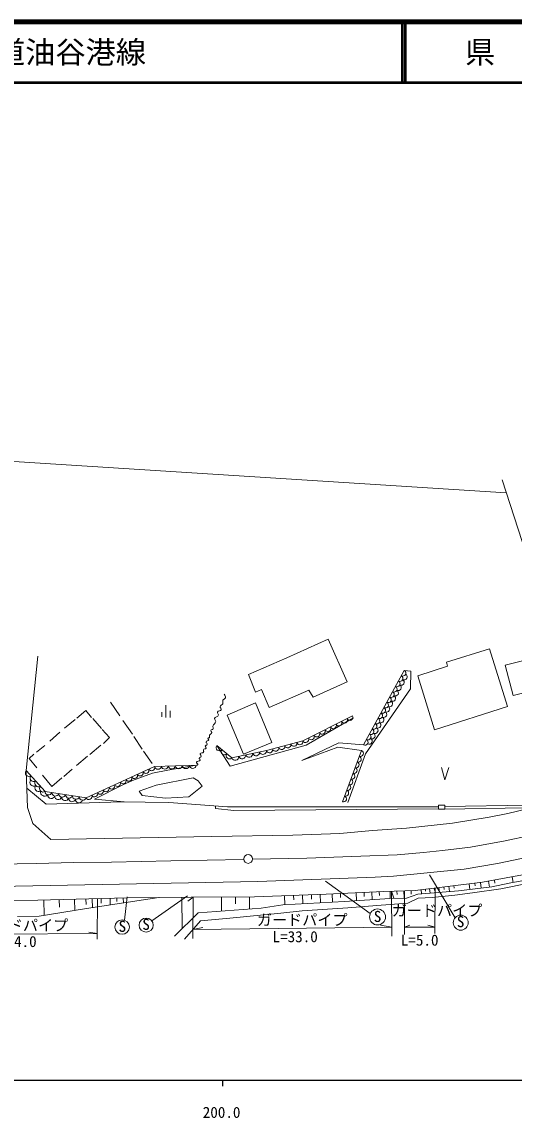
# Model space of a CAD drawing. Units: millimetres, scale not verified. Extents: x 40000 to 680000, y 20000 to 380000.
# Drawn here: x 234794 to 316255, y 198715 to 380000 of the extents above; entities that cross this region are included whole.
import ezdxf
from ezdxf.enums import TextEntityAlignment as Align

# ---------------------------------------------------------------- set-up
doc = ezdxf.new("R2010")
doc.units = ezdxf.units.MM
doc.header["$LTSCALE"] = 1000
doc.linetypes.add('CHAIN', pattern=[18.5, 12, -1.5, 3.5, -1.5])
for name, color, linetype, lineweight in [('M-BGD', 7, 'Continuous', 13), ('M-BMK', 2, 'CHAIN', 13), ('M-TTL', 2, 'Continuous', 140), ('M-TTL-BAND', 7, 'Continuous', 25), ('M-TTL-LINE', 7, 'Continuous', 50), ('M-TTL-TXT', 7, 'Continuous', 13)]:
    doc.layers.add(name, color=color, linetype=linetype, lineweight=lineweight)
doc.styles.add('ＭＳ ゴシック', font='')
doc.styles.get('ＭＳ ゴシック').set_extended_font_data('MS Gothic')

msp = doc.modelspace()

# ---------------------------------------------------------------- linework, layer by layer
at = {"layer": 'M-BGD'}
for p, q in [((314955, 302130), (173066, 311121)), ((323499, 275813), (314263, 304263)), ((278636, 274855), (285501, 277909)), ((285501, 277909), (288618, 270837)), ((305071, 274099), (312206, 276329)), ((312206, 276329), (315174, 266804)), ((323499, 275813), (314784, 273639)), ((237403, 275080), (235501, 256190)), ((272289, 272083), (278636, 274855)), ((305251, 273461), (305071, 274099)), ((273460, 269174), (272289, 272083)), ((291355, 260439), (298075, 272754)), ((298075, 272754), (299157, 272636)), ((299157, 272636), (299137, 269700)), ((300306, 271844), (305251, 273461)), ((314784, 273639), (316124, 268606)), ((288618, 270837), (282975, 268303)), ((303068, 262949), (300306, 271844)), ((316124, 268606), (324855, 270893)), ((274424, 269583), (273460, 269174)), ((275731, 266613), (274424, 269583)), ((282282, 269458), (275731, 266613)), ((282975, 268303), (282282, 269458)), ((299137, 269700), (291676, 258982)), ((249465, 267499), (251016, 265228)), ((258606, 264986), (258606, 267006)), ((268772, 265369), (273473, 267394)), ((273473, 267394), (276146, 260831)), ((315174, 266804), (303068, 262949)), ((243863, 264840), (245348, 266107)), ((245348, 266107), (246338, 264949)), ((246526, 264780), (247991, 263137)), ((257959, 265831), (257959, 265057)), ((259327, 266069), (259327, 264973)), ((271453, 258890), (268772, 265369)), ((281295, 261093), (289536, 265221)), ((281819, 260408), (289703, 264922)), ((241863, 263177), (243625, 264622)), ((248060, 262989), (249288, 261672)), ((251524, 264489), (253076, 262193)), ((239406, 261049), (241099, 262524)), ((249288, 261672), (248278, 260682)), ((253331, 261845), (254717, 259724)), ((275296, 259489), (281295, 261093)), ((237208, 259208), (238614, 260356)), ((247843, 260415), (246051, 258871)), ((254944, 259392), (256343, 257341)), ((267039, 260310), (269256, 256931)), ((267039, 260310), (269535, 258272)), ((269256, 256931), (281819, 260408)), ((269535, 258272), (275296, 259489)), ((276146, 260831), (271453, 258890)), ((281119, 257865), (287266, 260756)), ((287058, 260059), (281119, 257865)), ((290980, 259499), (287058, 260059)), ((287266, 260756), (291355, 260439)), ((287847, 251032), (290980, 259499)), ((236002, 258210), (236764, 258903)), ((237279, 256636), (236002, 258210)), ((245663, 258586), (243822, 257042)), ((291676, 258982), (288751, 250887)), ((235501, 256190), (235708, 250059)), ((235501, 256190), (238621, 252733)), ((243139, 256428), (241753, 255230)), ((245418, 251680), (256733, 256879)), ((253090, 254524), (256396, 255761)), ((256396, 255761), (258921, 256226)), ((256733, 256879), (263712, 257057)), ((258921, 256226), (263712, 257057)), ((304225, 256682), (304810, 254645)), ((304810, 254645), (305470, 256700)), ((239744, 253557), (238219, 255448)), ((241397, 254963), (239744, 253557)), ((246794, 251455), (251506, 253851)), ((251506, 253851), (253090, 254524)), ((263138, 255009), (257000, 253762)), ((263969, 254514), (263138, 255009)), ((264633, 253593), (263969, 254514)), ((235600, 253265), (238834, 250649)), ((238621, 252733), (245418, 251680)), ((257000, 253762), (254199, 252772)), ((254199, 252772), (254704, 252039)), ((254704, 252039), (258564, 251623)), ((262405, 251841), (264633, 253593)), ((238834, 250649), (251292, 251006)), ((251729, 250999), (246794, 251455)), ((251292, 251006), (259092, 250880)), ((258564, 251623), (262405, 251841)), ((259092, 250880), (268833, 250182)), ((266850, 249890), (266830, 250325)), ((268833, 250182), (303756, 250173)), ((303756, 250173), (303756, 250451)), ((303756, 250451), (304772, 250442)), ((304772, 250442), (304776, 249782)), ((304773, 250253), (318554, 250489)), ((315201, 249078), (321651, 250649)), ((235708, 250059), (236576, 247438)), ((269852, 249606), (266850, 249890)), ((303756, 249873), (269852, 249606)), ((303756, 249791), (303756, 250173)), ((304776, 249782), (303756, 249791)), ((304776, 249782), (318083, 250031)), ((306039, 247489), (312142, 248484)), ((312142, 248484), (315201, 249078)), ((236576, 247438), (239576, 244775)), ((292794, 246257), (298451, 246672)), ((298451, 246672), (306039, 247489)), ((239576, 244775), (266211, 245262)), ((266211, 245262), (279619, 245507)), ((279619, 245507), (287433, 245781)), ((287433, 245781), (292794, 246257)), ((313492, 240817), (320107, 242198)), ((296297, 238745), (308012, 239881)), ((308012, 239881), (313492, 240817)), ((222930, 236853), (273867, 237832)), ((273867, 237832), (293279, 238534)), ((285035, 237892), (292448, 232530)), ((293279, 238534), (296297, 238745)), ((299870, 236372), (311022, 237723)), ((302278, 238934), (306495, 231851)), ((309740, 237568), (309797, 237100)), ((310675, 237681), (310789, 236741)), ((311022, 237723), (318847, 239149)), ((312006, 237902), (312187, 236907)), ((312551, 236950), (315417, 237559)), ((313001, 238084), (313092, 237586)), ((318696, 237581), (314053, 236641)), ((315417, 237559), (320599, 238509)), ((315941, 238619), (316111, 237686)), ((273264, 235297), (285125, 235763)), ((284150, 235725), (284205, 234320)), ((285125, 235763), (294718, 236164)), ((286125, 235805), (286182, 234428)), ((287502, 235862), (287530, 235174)), ((290121, 235972), (290175, 234673)), ((291420, 236026), (291447, 235377)), ((292719, 236080), (292770, 234850)), ((293949, 236132), (293975, 235517)), ((294718, 236164), (299870, 236372)), ((295717, 236204), (295764, 235051)), ((296016, 228814), (295980, 236215)), ((295980, 236215), (296378, 235064)), ((296870, 236251), (296894, 235674)), ((298023, 236297), (298072, 235100)), ((298126, 229072), (298119, 236301)), ((298474, 235109), (300345, 235733)), ((299220, 236346), (299245, 235747)), ((300345, 235733), (307042, 236297)), ((300863, 236492), (300949, 235784)), ((301572, 236578), (301615, 236224)), ((302280, 236664), (302372, 235903)), ((303041, 236756), (303087, 236376)), ((303159, 229254), (303203, 236776)), ((303801, 236848), (303900, 236032)), ((304617, 236947), (304666, 236539)), ((305433, 237046), (305539, 236170)), ((306309, 237152), (306362, 236714)), ((309381, 235948), (306421, 235601)), ((307042, 236297), (312551, 236950)), ((308805, 237454), (308918, 236519)), ((314053, 236641), (309381, 235948)), ((224769, 234503), (237419, 234777)), ((237419, 234777), (252238, 235118)), ((238419, 234800), (238477, 232251)), ((240968, 234859), (240997, 233584)), ((243517, 234917), (243560, 233051)), ((245383, 234960), (245405, 234027)), ((245487, 233355), (257471, 235184)), ((246417, 234984), (246451, 233502)), ((247279, 235004), (247235, 228290)), ((247899, 235018), (247916, 234277)), ((249381, 235053), (249407, 233953)), ((250481, 235078), (250494, 234528)), ((251580, 235103), (251599, 234288)), ((252218, 235307), (251786, 231427)), ((252238, 235118), (262825, 235252)), ((262192, 235454), (256302, 231323)), ((261237, 235232), (261303, 230034)), ((263129, 235253), (262252, 234586)), ((262825, 235252), (273264, 235297)), ((263084, 228408), (263129, 235253)), ((267825, 235273), (267835, 232957)), ((270142, 235283), (270147, 234125)), ((272458, 235293), (272467, 233303)), ((274375, 233446), (278005, 233981)), ((278005, 233981), (288184, 234537)), ((278260, 235493), (278319, 233998)), ((279756, 235552), (279785, 234804)), ((281251, 235611), (281308, 234161)), ((282700, 235668), (282729, 234943)), ((288184, 234537), (295698, 235050)), ((293522, 233879), (288751, 233493)), ((298660, 234255), (293522, 233879)), ((295698, 235050), (298474, 235109)), ((300392, 235077), (298660, 234255)), ((302689, 235185), (300392, 235077)), ((306421, 235601), (302689, 235185)), ((234038, 232078), (237662, 232122)), ((237662, 232122), (245487, 233355)), ((260053, 228791), (263951, 232666)), ((263951, 232666), (274375, 233446)), ((277674, 232592), (269212, 231773)), ((281188, 232968), (277674, 232592)), ((288751, 233493), (281188, 232968)), ((264357, 231312), (261699, 228313)), ((263093, 229887), (296009, 230308)), ((269212, 231773), (264357, 231312)), ((296009, 230308), (294137, 230605)), ((298125, 230261), (299014, 230618)), ((298125, 230261), (303166, 230314)), ((303166, 230314), (301964, 230604)), ((223389, 229105), (247241, 229224)), ((247241, 229224), (245878, 229449)), ((263093, 229887), (264737, 230229))]:
    msp.add_line(p, q, dxfattribs=at)
for centre, radius in [((272238, 241568), 724), ((293649, 231974), 1324), ((307424, 231031), 1240), ((251382, 230302), 1195), ((255361, 230629), 1169)]:
    msp.add_circle(centre, radius, dxfattribs=at)
for centre, radius, start, end in [((297834, 272315), 501, 241.4998, 61.26046), ((298054, 271683), 504, 241.93041, 60.93363), ((296394, 269676), 501, 241.4998, 61.26046), ((296874, 270556), 501, 241.4998, 61.26046), ((297089, 269912), 504, 241.93041, 60.93363), ((297354, 271435), 501, 241.4998, 61.26046), ((297572, 270798), 504, 241.93041, 60.93363), ((295434, 267917), 501, 241.4998, 61.26046), ((295914, 268796), 501, 241.4998, 61.26046), ((296125, 268140), 504, 241.93041, 60.93363), ((296607, 269026), 504, 241.93041, 60.93363), ((294474, 266157), 501, 241.4998, 61.26046), ((294954, 267037), 501, 241.4998, 61.26046), ((295160, 266368), 504, 241.93041, 60.93363), ((295642, 267254), 504, 241.93041, 60.93363), ((288157, 264544), 512, 207.97265, 25.24001), ((289073, 265003), 512, 207.97265, 25.24001), ((293514, 264398), 501, 241.4998, 61.26046), ((293994, 265278), 501, 241.4998, 61.26046), ((294195, 264596), 504, 241.93041, 60.93363), ((294678, 265482), 504, 241.93041, 60.93363), ((284495, 262709), 512, 207.97265, 25.24001), ((285410, 263168), 512, 207.97265, 25.24001), ((286326, 263627), 512, 207.97265, 25.24001), ((287242, 264085), 512, 207.97265, 25.24001), ((292554, 262639), 501, 241.4998, 61.26046), ((293034, 263519), 501, 241.4998, 61.26046), ((293230, 262824), 504, 241.93041, 60.93363), ((293713, 263710), 504, 241.93041, 60.93363), ((280791, 260977), 518, 196.93394, 12.99949), ((281748, 261333), 512, 207.97265, 25.24001), ((282663, 261792), 512, 207.97265, 25.24001), ((283579, 262251), 512, 207.97265, 25.24001), ((291594, 260880), 501, 241.4998, 61.26046), ((292074, 261759), 501, 241.4998, 61.26046), ((292266, 261052), 504, 241.93041, 60.93363), ((292748, 261938), 504, 241.93041, 60.93363), ((267479, 260000), 538, 144.86722, 316.66903), ((268311, 259321), 538, 144.86722, 316.66903), ((273548, 259219), 597, 201.26471, 2.6019), ((274700, 259462), 597, 201.26471, 2.6019), ((275792, 259640), 518, 196.93394, 12.99949), ((276791, 259908), 518, 196.93394, 12.99949), ((277791, 260175), 518, 196.93394, 12.99949), ((278791, 260442), 518, 196.93394, 12.99949), ((279791, 260709), 518, 196.93394, 12.99949), ((290805, 259029), 502, 249.86881, 69.51237), ((269143, 258641), 538, 144.86722, 316.66903), ((270091, 258488), 597, 201.26471, 2.6019), ((271243, 258732), 597, 201.26471, 2.6019), ((272396, 258975), 597, 201.26471, 2.6019), ((290109, 257148), 502, 249.86881, 69.51237), ((290457, 258089), 502, 249.86881, 69.51237), ((235957, 255817), 589, 140.73601, 303.39217), ((254367, 255813), 519, 206.79286, 22.55779), ((255310, 256246), 519, 206.79286, 22.55779), ((256253, 256679), 519, 206.79286, 22.55779), ((257306, 256974), 581, 189.45945, 353.46565), ((258455, 257003), 581, 189.45945, 353.46565), ((259605, 257033), 581, 189.45945, 353.46565), ((260755, 257062), 581, 189.45945, 353.46565), ((261905, 257091), 581, 189.45945, 353.46565), ((263055, 257121), 581, 189.45945, 353.46565), ((289412, 255266), 502, 249.86881, 69.51237), ((289760, 256207), 502, 249.86881, 69.51237), ((236740, 254246), 624, 143.59398, 300.71761), ((236737, 254953), 589, 140.73601, 303.39217), ((237517, 254089), 589, 140.73601, 303.39217), ((249653, 253647), 519, 206.79286, 22.55779), ((250596, 254080), 519, 206.79286, 22.55779), ((251539, 254513), 519, 206.79286, 22.55779), ((252482, 254947), 519, 206.79286, 22.55779), ((253424, 255380), 519, 206.79286, 22.55779), ((288716, 253385), 502, 249.86881, 69.51237), ((289064, 254326), 502, 249.86881, 69.51237), ((237561, 253340), 624, 143.59398, 300.71761), ((238297, 253224), 589, 140.73601, 303.39217), ((238576, 252663), 711, 168.57595, 314.09197), ((239199, 252723), 578, 178.99462, 343.39811), ((239656, 252149), 586, 179.67659, 342.77599), ((240332, 252547), 578, 178.99462, 343.39811), ((241465, 252372), 578, 178.99462, 343.39811), ((242598, 252196), 578, 178.99462, 343.39811), ((243731, 252021), 578, 178.99462, 343.39811), ((245881, 251914), 519, 206.79286, 22.55779), ((246824, 252347), 519, 206.79286, 22.55779), ((247767, 252781), 519, 206.79286, 22.55779), ((248710, 253214), 519, 206.79286, 22.55779), ((288368, 252444), 502, 249.86881, 69.51237), ((240802, 251972), 586, 179.67659, 342.77599), ((241948, 251796), 586, 179.67659, 342.77599), ((243094, 251619), 586, 179.67659, 342.77599), ((244240, 251442), 586, 179.67659, 342.77599), ((244863, 251845), 578, 178.99462, 343.39811), ((288020, 251503), 502, 249.86881, 69.51237)]:
    msp.add_arc(centre, radius, start, end, dxfattribs=at)
msp.add_open_spline([(268270, 268820), (268405, 268637), (268541, 268464), (268478, 268227), (268421, 268007), (268164, 268018), (268072, 267811), (267981, 267605), (268118, 267445), (268033, 267237), (267938, 267003), (267628, 267011), (267597, 266761), (267571, 266548), (267842, 266457), (267795, 266247), (267734, 265972), (267243, 266145), (267181, 265870), (267138, 265678), (267345, 265581), (267320, 265385), (267277, 265044), (266703, 265116), (266686, 264772), (266677, 264574), (266857, 264495), (266865, 264296), (266878, 263952), (266439, 263895), (266389, 263554), (266363, 263372), (266519, 263266), (266469, 263089), (266418, 262909), (266109, 263004), (266073, 262822), (266043, 262672), (266236, 262617), (266231, 262465), (266224, 262240), (265921, 262245), (265855, 262030), (265815, 261900), (265917, 261808), (265865, 261683), (265811, 261555), (265572, 261628), (265558, 261505), (265546, 261405), (265715, 261368), (265706, 261257), (265689, 261048), (265308, 261124), (265281, 260911), (265259, 260738), (265517, 260673), (265469, 260505), (265423, 260344), (265185, 260382), (265152, 260218), (265125, 260081), (265310, 260015), (265271, 259881), (265217, 259693), (264905, 259817), (264835, 259634), (264776, 259478), (264955, 259355), (264875, 259208), (264762, 259002), (264398, 259196), (264311, 259000), (264233, 258828), (264555, 258693), (264484, 258499), (264428, 258346), (264178, 258420), (264141, 258261), (264105, 258108), (264337, 258032), (264299, 257892), (264234, 257648), (263746, 257809), (263672, 257588), (263622, 257438), (264005, 257319), (263910, 257179), (263863, 257110), (263784, 257074), (263712, 257057)], degree=3, knots=[0, 0, 0, 0, 1, 1, 1, 2, 2, 2, 3, 3, 3, 4, 4, 4, 5, 5, 5, 6, 6, 6, 7, 7, 7, 8, 8, 8, 9, 9, 9, 10, 10, 10, 11, 11, 11, 12, 12, 12, 13, 13, 13, 14, 14, 14, 15, 15, 15, 16, 16, 16, 17, 17, 17, 18, 18, 18, 19, 19, 19, 20, 20, 20, 21, 21, 21, 22, 22, 22, 23, 23, 23, 24, 24, 24, 25, 25, 25, 26, 26, 26, 27, 27, 27, 28, 28, 28, 29, 29, 29, 30, 30, 30, 30], dxfattribs=at)
at = {"layer": 'M-BMK'}
msp.add_lwpolyline([(226828, 240635), (237163, 240828), (243385, 240992), (249621, 241051), (259466, 241259), (272960, 241518), (281977, 241690), (290901, 242016), (296915, 242269), (301281, 242610), (304414, 242967), (309027, 243531), (314798, 244590), (318916, 245465)], dxfattribs=at)
at = {"layer": 'M-TTL'}
msp.add_line((680000, 380000), (40000, 380000), dxfattribs=at)
at = {"layer": 'M-TTL-BAND'}
for p, q in [((40000, 205000), (579000, 205000)), ((268000, 205000), (268000, 204000))]:
    msp.add_line(p, q, dxfattribs=at)
at = {"layer": 'M-TTL-LINE'}
for p, q in [((297750, 380000), (297750, 370000)), ((298250, 380000), (298250, 370000)), ((40000, 370000), (680000, 370000))]:
    msp.add_line(p, q, dxfattribs=at)

# ---------------------------------------------------------------- texts
at = {"layer": 'M-BGD', "style": 'ＭＳ ゴシック'}
for s, p in [('ガードパイプ', (296002, 231582)), ('ガードパイプ', (273688, 230023)), ('S', (293033, 230594)), ('S', (306777, 229738)), ('ガードパイプ', (227461, 229126)), ('S', (250792, 228960)), ('S', (254725, 229289)), ('L=24.0', (229754, 226452)), ('L=33.0', (276284, 227251)), ('L=5.0', (297508, 226681))]:
    msp.add_text(s, height=1833, dxfattribs=at).set_placement(p, align=Align.BOTTOM_LEFT)
at = {"layer": 'M-TTL-BAND', "style": 'ＭＳ ゴシック'}
msp.add_text('200.0', height=1833, dxfattribs=at).set_placement((267844, 198195), align=Align.BOTTOM_CENTER)
at = {"layer": 'M-TTL-TXT', "style": 'ＭＳ ゴシック'}
msp.add_text('路 線 名      一般県道油谷港線', height=3666, dxfattribs=at).set_placement((180380, 375000), align=Align.MIDDLE_LEFT)
msp.add_text('県\u3000名', height=3666, dxfattribs=at).set_placement((315625, 375000), align=Align.MIDDLE_CENTER)

doc.saveas('drawing.dxf')
